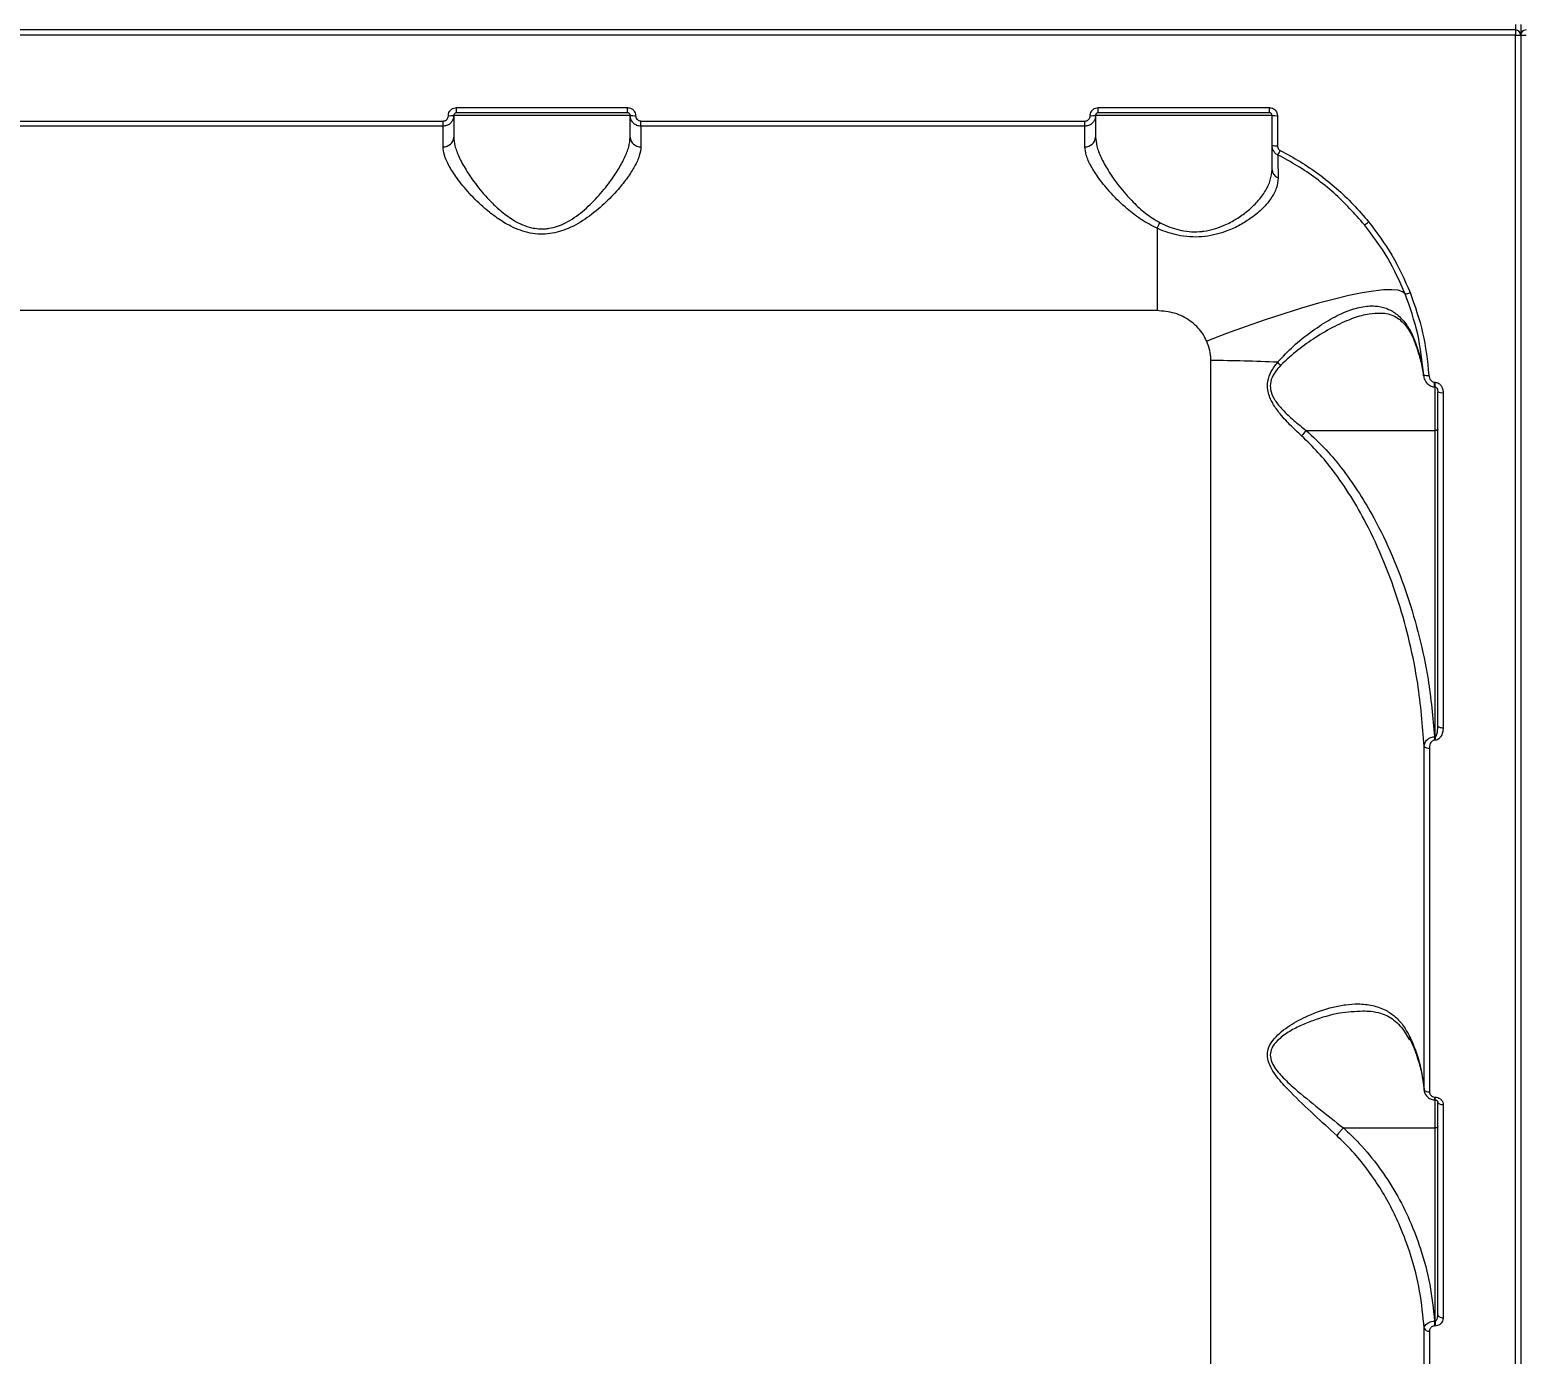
# Model space of a CAD drawing. Header units: millimetres. Extents: x -8327 to 9087, y -6583 to 5996.
# Drawn here: x -1078.8 to -799, y -2454.7 to -2207.1 of the extents above; entities that cross this region are included whole.
import ezdxf

# ---------------------------------------------------------------- set-up
doc = ezdxf.new("R2010")
doc.units = ezdxf.units.MM
for name, color, linetype in [('DIKOM_ОБЪЕКТ', 7, 'Continuous'), ('DIKOM_РАЗМЕР_ЗОНА', 7, 'Continuous'), ('DIKOM_РАЗМЕР_ОБЪЕКТА', 7, 'Continuous')]:
    doc.layers.add(name, color=color, linetype=linetype)
doc.styles.add('style1', font='arial.ttf', dxfattribs={"width": 0.8})
doc.dimstyles.new('1-50', dxfattribs={"dimtxt": 300, "dimasz": 200, "dimexe": 100, "dimexo": 0, "dimgap": 100, "dimtad": 1, "dimtxsty": 'style1', "dimcen": 200, "dimclrd": 7, "dimclre": 7, "dimclrt": 7, "dimadec": 1, "dimazin": 2, "dimtfac": 1, "dimtmove": 0, "dimatfit": 2, "dimfxl": 0, "dimlwd": 25, "dimlwe": 18, "dimarcsym": 0})

# ---------------------------------------------------------------- blocks, each defined once
blk = doc.blocks.new('*D9')
at = {"layer": 'Defpoints', "color": 0, "transparency": 16777216}
for p in [(7087.37, 843.9), (-4957.59, 227.93), (7087.37, -4838.64)]:
    blk.add_point(p, dxfattribs=at)
at = {"layer": 'DIKOM_РАЗМЕР_ОБЪЕКТА', "color": 7, "lineweight": 18, "transparency": 16777216}
for p, q in [((7087.37, 843.9), (7087.37, -4938.64)), ((-4957.59, 227.93), (-4957.59, -4938.64))]:
    blk.add_line(p, q, dxfattribs=at)
at = {"layer": 'DIKOM_РАЗМЕР_ОБЪЕКТА', "color": 7, "lineweight": 25, "transparency": 16777216}
blk.add_line((-4757.59, -4838.64), (6887.37, -4838.64), dxfattribs=at)
at = {"layer": 'DIKOM_РАЗМЕР_ОБЪЕКТА', "color": 7, "transparency": 16777216}
for points in [[(-4757.59, -4805.31), (-4757.59, -4871.97), (-4957.59, -4838.64)], [(6887.37, -4805.31), (6887.37, -4871.97), (7087.37, -4838.64)]]:
    blk.add_solid(points, dxfattribs=at)
at = {"layer": 'DIKOM_РАЗМЕР_ОБЪЕКТА', "color": 7, "transparency": 16777216, "insert": (4098.94, -4585.47), "char_height": 300, "attachment_point": 5, "style": 'style1'}
blk.add_mtext('12040', dxfattribs=at)
blk = doc.blocks.new('*D10')
at = {"layer": 'Defpoints', "color": 0, "transparency": 16777216}
for p in [(-465.57, 4500.84), (-6842.48, -4044.98), (-465.57, -4044.98)]:
    blk.add_point(p, dxfattribs=at)
at = {"layer": 'DIKOM_РАЗМЕР_ОБЪЕКТА', "color": 7, "lineweight": 18, "transparency": 16777216}
for p, q in [((-465.57, 4500.84), (-6942.48, 4500.84)), ((-465.57, -4044.98), (-6942.48, -4044.98))]:
    blk.add_line(p, q, dxfattribs=at)
at = {"layer": 'DIKOM_РАЗМЕР_ОБЪЕКТА', "color": 7, "lineweight": 25, "transparency": 16777216}
blk.add_line((-6842.48, 4300.84), (-6842.48, -3844.98), dxfattribs=at)
at = {"layer": 'DIKOM_РАЗМЕР_ОБЪЕКТА', "color": 7, "transparency": 16777216}
for points in [[(-6875.82, 4300.84), (-6809.15, 4300.84), (-6842.48, 4500.84)], [(-6875.82, -3844.98), (-6809.15, -3844.98), (-6842.48, -4044.98)]]:
    blk.add_solid(points, dxfattribs=at)
at = {"layer": 'DIKOM_РАЗМЕР_ОБЪЕКТА', "color": 7, "transparency": 16777216, "insert": (-7095.66, 227.93), "char_height": 300, "attachment_point": 5, "rotation": 90, "style": 'style1'}
blk.add_mtext('8550', dxfattribs=at)
blk = doc.blocks.new('*D11')
at = {"layer": 'Defpoints', "color": 0, "transparency": 16777216}
for p in [(-800.04, 5995.67), (-7876.63, -5539.81), (-800.04, -5539.81)]:
    blk.add_point(p, dxfattribs=at)
at = {"layer": 'DIKOM_РАЗМЕР_ЗОНА', "color": 7, "lineweight": 18, "transparency": 16777216}
for p, q in [((-800.04, 5995.67), (-7976.63, 5995.67)), ((-800.04, -5539.81), (-7976.63, -5539.81))]:
    blk.add_line(p, q, dxfattribs=at)
at = {"layer": 'DIKOM_РАЗМЕР_ЗОНА', "color": 7, "lineweight": 25, "transparency": 16777216}
blk.add_line((-7876.63, 5795.67), (-7876.63, -5339.81), dxfattribs=at)
at = {"layer": 'DIKOM_РАЗМЕР_ЗОНА', "color": 7, "transparency": 16777216}
for points in [[(-7909.96, 5795.67), (-7843.29, 5795.67), (-7876.63, 5995.67)], [(-7909.96, -5339.81), (-7843.29, -5339.81), (-7876.63, -5539.81)]]:
    blk.add_solid(points, dxfattribs=at)
at = {"layer": 'DIKOM_РАЗМЕР_ЗОНА', "color": 7, "transparency": 16777216, "insert": (-8129.8, 227.93), "char_height": 300, "attachment_point": 5, "rotation": 90, "style": 'style1'}
blk.add_mtext('11550', dxfattribs=at)
blk = doc.blocks.new('*D12')
at = {"layer": 'Defpoints', "color": 0, "transparency": 16777216}
for p in [(-6501.58, 227.93), (9087.37, 227.93), (9087.37, -6483.3)]:
    blk.add_point(p, dxfattribs=at)
at = {"layer": 'DIKOM_РАЗМЕР_ЗОНА', "color": 7, "lineweight": 18, "transparency": 16777216}
for p, q in [((-6501.58, 227.93), (-6501.58, -6583.3)), ((9087.37, 227.93), (9087.37, -6583.3))]:
    blk.add_line(p, q, dxfattribs=at)
at = {"layer": 'DIKOM_РАЗМЕР_ЗОНА', "color": 7, "lineweight": 25, "transparency": 16777216}
blk.add_line((-6301.58, -6483.3), (8887.37, -6483.3), dxfattribs=at)
at = {"layer": 'DIKOM_РАЗМЕР_ЗОНА', "color": 7, "transparency": 16777216}
for points in [[(-6301.58, -6449.97), (-6301.58, -6516.64), (-6501.58, -6483.3)], [(8887.37, -6449.97), (8887.37, -6516.64), (9087.37, -6483.3)]]:
    blk.add_solid(points, dxfattribs=at)
at = {"layer": 'DIKOM_РАЗМЕР_ЗОНА', "color": 7, "transparency": 16777216, "insert": (2981.2, -6230.13), "char_height": 300, "attachment_point": 5, "style": 'style1'}
blk.add_mtext('15500', dxfattribs=at)

msp = doc.modelspace()

# ---------------------------------------------------------------- linework, layer by layer
at = {"layer": 'DIKOM_ОБЪЕКТ', "color": 7, "linetype": 'Continuous', "lineweight": 15}
for p, q in [((-801.039, -2207.072), (-1285.039, -2207.072)), ((-801.039, -2206.069), (-801.039, -2207.072)), ((-801.039, -2207.072), (-801.039, -2208.074)), ((-800.039, -2206.071), (-800.039, -2208.072)), ((-801.039, -2208.074), (-1285.039, -2208.074)), ((-801.039, -2627.071), (-801.039, -2208.074)), ((-800.039, -2208.072), (-800.039, -2626.072)), ((-999.54, -2223.072), (-999.54, -2227.122)), ((-966.54, -2223.072), (-999.54, -2223.072)), ((-999.039, -2221.606), (-967.039, -2221.606)), ((-999.039, -2222.571), (-999.039, -2221.606)), ((-967.039, -2222.571), (-999.039, -2222.571)), ((-967.039, -2222.571), (-967.039, -2221.606)), ((-966.54, -2227.122), (-966.54, -2223.072)), ((-879.539, -2223.072), (-879.539, -2227.122)), ((-846.539, -2223.072), (-879.539, -2223.072)), ((-879.039, -2221.606), (-847.039, -2221.606)), ((-879.039, -2222.571), (-879.039, -2221.606)), ((-847.039, -2222.571), (-879.039, -2222.571)), ((-847.039, -2222.571), (-847.039, -2221.606)), ((-846.539, -2228.684), (-846.539, -2223.072)), ((-845.539, -2223.11), (-845.539, -2228.736)), ((-1084.539, -2224.112), (-1001.539, -2224.112)), ((-1001.539, -2225.071), (-1084.539, -2225.071)), ((-1001.539, -2225.071), (-1001.539, -2224.112)), ((-1001.539, -2228.929), (-1001.539, -2225.071)), ((-964.539, -2224.112), (-881.539, -2224.112)), ((-964.539, -2225.071), (-964.539, -2224.112)), ((-964.539, -2225.071), (-964.539, -2228.929)), ((-881.539, -2225.071), (-964.539, -2225.071)), ((-881.539, -2225.071), (-881.539, -2224.112)), ((-881.539, -2228.929), (-881.539, -2225.071)), ((-868.04, -2244.165), (-868.04, -2259.574)), ((-868.04, -2259.574), (-1218.039, -2259.574)), ((-819.937, -2265.222), (-819.927, -2265.245)), ((-857.989, -2589.072), (-857.989, -2268.919)), ((-816.134, -2272.975), (-816.039, -2272.975)), ((-816.134, -2273.818), (-816.134, -2272.975)), ((-816.134, -2273.818), (-816.039, -2273.818)), ((-816.039, -2273.818), (-816.039, -2272.975)), ((-816.039, -2281.988), (-816.039, -2273.808)), ((-815.539, -2337.272), (-815.539, -2274.756)), ((-814.539, -2274.917), (-814.539, -2337.583)), ((-840.152, -2281.988), (-816.039, -2281.988)), ((-816.039, -2339.277), (-816.039, -2281.988)), ((-818.097, -2405.266), (-818.097, -2341.087)), ((-817.099, -2341.383), (-817.099, -2405.705)), ((-816.161, -2339.277), (-816.039, -2339.277)), ((-816.161, -2339.277), (-816.161, -2339.924)), ((-816.039, -2339.924), (-816.161, -2339.924)), ((-816.039, -2339.277), (-816.039, -2339.924)), ((-818.163, -2404.976), (-818.129, -2405.4)), ((-816.072, -2406.677), (-816.039, -2406.677)), ((-816.072, -2407.202), (-816.072, -2406.677)), ((-816.072, -2407.202), (-816.039, -2407.202)), ((-816.039, -2407.202), (-816.039, -2406.677)), ((-816.039, -2412.424), (-816.039, -2407.2)), ((-815.539, -2447.383), (-815.539, -2407.615)), ((-814.539, -2408.093), (-814.539, -2447.957)), ((-833.199, -2412.424), (-816.039, -2412.424)), ((-816.039, -2448.579), (-816.039, -2412.424)), ((-818.097, -2515.739), (-818.097, -2449.907)), ((-817.099, -2450.444), (-817.099, -2516.421)), ((-816.143, -2448.579), (-816.039, -2448.579)), ((-816.143, -2448.579), (-816.143, -2449.478)), ((-816.039, -2449.478), (-816.143, -2449.478)), ((-816.039, -2448.579), (-816.039, -2449.478))]:
    msp.add_line(p, q, dxfattribs=at)
at = {"layer": 'DIKOM_ОБЪЕКТ', "color": 7, "linetype": 'Continuous', "lineweight": 15, "flags": 128}
for points in [[(-821.646, -2256.456), (-822.123, -2256.041), (-822.962, -2255.777), (-824.155, -2255.668), (-825.689, -2255.714), (-827.549, -2255.914), (-829.717, -2256.266), (-832.172, -2256.768), (-834.89, -2257.414), (-837.843, -2258.198), (-841.002, -2259.112), (-844.336, -2260.147), (-847.813, -2261.293), (-851.398, -2262.538), (-855.055, -2263.871), (-858.749, -2265.277)], [(-819.993, -2264.893), (-819.963, -2265.145), (-819.937, -2265.222)], [(-815.539, -2281.823), (-815.549, -2281.855), (-815.577, -2281.886), (-815.624, -2281.915), (-815.686, -2281.94), (-815.762, -2281.96), (-815.848, -2281.976), (-815.942, -2281.985), (-816.039, -2281.988)], [(-815.539, -2337.272), (-815.52, -2337.333), (-815.463, -2337.391), (-815.371, -2337.445), (-815.246, -2337.492), (-815.095, -2337.531), (-814.922, -2337.56), (-814.735, -2337.577), (-814.539, -2337.583)], [(-818.097, -2405.266), (-818.066, -2405.353), (-818.001, -2405.436), (-817.904, -2405.512), (-817.78, -2405.578), (-817.632, -2405.632), (-817.465, -2405.672), (-817.285, -2405.696), (-817.099, -2405.705)], [(-815.539, -2407.615), (-815.52, -2407.708), (-815.463, -2407.798), (-815.371, -2407.881), (-815.246, -2407.953), (-815.095, -2408.013), (-814.922, -2408.057), (-814.735, -2408.084), (-814.539, -2408.093)], [(-815.539, -2412.263), (-815.549, -2412.294), (-815.577, -2412.324), (-815.624, -2412.352), (-815.686, -2412.377), (-815.762, -2412.397), (-815.848, -2412.412), (-815.942, -2412.421), (-816.039, -2412.424)], [(-815.539, -2447.383), (-815.52, -2447.495), (-815.463, -2447.603), (-815.371, -2447.702), (-815.246, -2447.789), (-815.095, -2447.86), (-814.922, -2447.913), (-814.735, -2447.946), (-814.539, -2447.957)]]:
    msp.add_lwpolyline(points, dxfattribs=at)
at = {"layer": 'DIKOM_ОБЪЕКТ', "color": 7, "linetype": 'Continuous', "lineweight": 15}
for centre, radius, start, end in [((-801.039, -2208.072), 1, 0, 90), ((-799.039, -2208.072), 1, 90, 180), ((-800.8, -2098.956), 109.118, 269.87409, 270.39914), ((-799.279, -2098.903), 109.171, 269.60098, 270.12583), ((-1000.292, -2216.464), 6.651, 267.87032, 276.49919), ((-965.786, -2216.455), 6.66, 263.50608, 272.12544), ((-880.292, -2216.461), 6.653, 267.87182, 276.4977), ((-845.787, -2216.464), 6.651, 263.50081, 272.12968), ((-1001.448, -2227.021), 1.911, 267.24588, 356.96059), ((-964.631, -2227.02), 1.911, 183.04956, 272.75077), ((-881.448, -2227.02), 1.911, 267.24923, 356.95044), ((-845.787, -2223.841), 4.902, 261.17614, 272.90011), ((-853.548, -2225.557), 9.476, 328.78391, 334.54463), ((-844.78, -2233.117), 1.761, 181.82358, 248.87289), ((-874.407, -2240.208), 7.496, 328.14399, 337.14773), ((-830.888, -2240.371), 3.541, 297.42811, 312.82021), ((-821.802, -2254.081), 2.38, 273.7714, 297.09746), ((-857.876, -2505.471), 236.552, 87.004, 90.0276), ((-841.308, -2264.771), 6.137, 226.76814, 234.31765), ((-817.562, -2269.742), 1.968, 250.85536, 280.24017), ((-814.782, -2273.245), 1.69, 243.37366, 278.26472), ((-834.056, -2287.938), 8.519, 135.69649, 144.62112), ((-817.302, -2340.239), 1.162, 226.86219, 280.03863), ((-817.249, -2449.528), 0.928, 204.07489, 279.31053)]:
    msp.add_arc(centre, radius, start, end, dxfattribs=at)
for points, knots in [([(-999.54, -2223.072), (-999.549, -2223.22), (-999.574, -2223.591), (-999.814, -2224.154), (-1000.266, -2224.661), (-1000.865, -2225.005), (-1001.315, -2225.049), (-1001.539, -2225.071)], [0, 0, 0, 0, 0.1416778, 0.3563515, 0.5709098, 0.7854495, 1, 1, 1, 1]), ([(-1001.539, -2224.112), (-1001.427, -2224.101), (-1001.202, -2224.079), (-1000.903, -2223.906), (-1000.677, -2223.652), (-1000.557, -2223.37), (-1000.544, -2223.184), (-1000.539, -2223.11)], [0, 0, 0, 0, 0.2141938, 0.428527, 0.6431807, 0.8580708, 1, 1, 1, 1]), ([(-1000.539, -2223.11), (-1000.532, -2222.999), (-1000.514, -2222.719), (-1000.334, -2222.296), (-999.995, -2221.915), (-999.545, -2221.656), (-999.208, -2221.623), (-999.039, -2221.606)], [0, 0, 0, 0, 0.1419004, 0.3567374, 0.5712815, 0.7856945, 1, 1, 1, 1]), ([(-999.039, -2222.571), (-999.096, -2222.577), (-999.208, -2222.588), (-999.358, -2222.674), (-999.471, -2222.801), (-999.531, -2222.942), (-999.537, -2223.035), (-999.54, -2223.072)], [0, 0, 0, 0, 0.2139424, 0.42817, 0.642798, 0.8578378, 1, 1, 1, 1]), ([(-967.039, -2221.606), (-966.929, -2221.613), (-966.651, -2221.632), (-966.229, -2221.812), (-965.848, -2222.152), (-965.589, -2222.602), (-965.556, -2222.941), (-965.539, -2223.11)], [0, 0, 0, 0, 0.1406827, 0.355097, 0.5698206, 0.7848477, 1, 1, 1, 1]), ([(-966.54, -2223.072), (-966.545, -2223.015), (-966.556, -2222.903), (-966.642, -2222.753), (-966.769, -2222.64), (-966.91, -2222.58), (-967.003, -2222.574), (-967.039, -2222.571)], [0, 0, 0, 0, 0.2155692, 0.4306888, 0.6452116, 0.8596292, 1, 1, 1, 1]), ([(-964.539, -2225.071), (-964.686, -2225.062), (-965.057, -2225.038), (-965.62, -2224.799), (-966.128, -2224.346), (-966.473, -2223.747), (-966.517, -2223.297), (-966.54, -2223.072)], [0, 0, 0, 0, 0.1407127, 0.3554741, 0.5703045, 0.7851686, 1, 1, 1, 1]), ([(-965.539, -2223.11), (-965.528, -2223.222), (-965.506, -2223.448), (-965.334, -2223.748), (-965.08, -2223.975), (-964.799, -2224.095), (-964.613, -2224.107), (-964.539, -2224.112)], [0, 0, 0, 0, 0.215057, 0.4302044, 0.6449277, 0.8594091, 1, 1, 1, 1]), ([(-879.539, -2223.072), (-879.549, -2223.22), (-879.574, -2223.592), (-879.814, -2224.154), (-880.266, -2224.661), (-880.865, -2225.005), (-881.315, -2225.049), (-881.539, -2225.071)], [0, 0, 0, 0, 0.1416737, 0.3563702, 0.5709223, 0.7854557, 1, 1, 1, 1]), ([(-881.539, -2224.112), (-881.427, -2224.101), (-881.202, -2224.079), (-880.903, -2223.906), (-880.677, -2223.652), (-880.556, -2223.37), (-880.544, -2223.184), (-880.539, -2223.11)], [0, 0, 0, 0, 0.2143209, 0.4286312, 0.643161, 0.858086, 1, 1, 1, 1]), ([(-880.539, -2223.11), (-880.532, -2222.999), (-880.514, -2222.719), (-880.334, -2222.296), (-879.994, -2221.915), (-879.545, -2221.656), (-879.208, -2221.623), (-879.039, -2221.606)], [0, 0, 0, 0, 0.1419089, 0.3567202, 0.5713445, 0.7856817, 1, 1, 1, 1]), ([(-879.039, -2222.571), (-879.096, -2222.577), (-879.208, -2222.588), (-879.358, -2222.674), (-879.471, -2222.801), (-879.531, -2222.942), (-879.537, -2223.035), (-879.539, -2223.072)], [0, 0, 0, 0, 0.21396321, 0.42794626, 0.64279661, 0.85785744, 1, 1, 1, 1]), ([(-847.039, -2221.606), (-846.929, -2221.613), (-846.651, -2221.632), (-846.229, -2221.812), (-845.848, -2222.152), (-845.589, -2222.602), (-845.556, -2222.941), (-845.539, -2223.11)], [0, 0, 0, 0, 0.14058972, 0.35510992, 0.56984552, 0.78483558, 1, 1, 1, 1]), ([(-846.539, -2223.072), (-846.545, -2223.015), (-846.556, -2222.903), (-846.642, -2222.753), (-846.769, -2222.64), (-846.91, -2222.58), (-847.003, -2222.574), (-847.039, -2222.571)], [0, 0, 0, 0, 0.2155809, 0.4307122, 0.6454732, 0.8596216, 1, 1, 1, 1]), ([(-964.539, -2228.929), (-964.601, -2229.474), (-964.726, -2230.583), (-965.649, -2232.556), (-967.002, -2234.685), (-968.874, -2237.053), (-971.336, -2239.631), (-974.412, -2242.201), (-977.829, -2244.245), (-980.941, -2245.191), (-983.386, -2245.321), (-985.255, -2245.105), (-987.101, -2244.584), (-989.206, -2243.668), (-991.463, -2242.283), (-994.103, -2240.202), (-996.71, -2237.635), (-998.919, -2234.934), (-1000.464, -2232.508), (-1001.372, -2230.52), (-1001.487, -2229.428), (-1001.539, -2228.929)], [0, 0, 0, 0, 0.0545811, 0.11103, 0.1659451, 0.222013, 0.2890724, 0.3579612, 0.4226739, 0.4774033, 0.5047508, 0.5330999, 0.5623547, 0.5923836, 0.6398902, 0.6885844, 0.7592845, 0.8320599, 0.8901608, 0.9498688, 1, 1, 1, 1]), ([(-999.54, -2227.122), (-999.492, -2227.646), (-999.391, -2228.782), (-998.588, -2230.863), (-997.233, -2233.376), (-995.264, -2236.222), (-992.969, -2238.895), (-990.592, -2241.11), (-988.6, -2242.561), (-986.693, -2243.546), (-984.761, -2244.2), (-983.03, -2244.345), (-981.408, -2244.153), (-980.123, -2243.827), (-977.932, -2242.881), (-975.334, -2241.045), (-972.607, -2238.364), (-970.427, -2235.681), (-968.744, -2233.18), (-967.549, -2230.97), (-966.714, -2228.887), (-966.598, -2227.716), (-966.54, -2227.122)], [0, 0, 0, 0, 0.0507139, 0.109915, 0.1707248, 0.2426534, 0.316474, 0.36375, 0.4119883, 0.4400461, 0.4688597, 0.510099, 0.5210856, 0.5468175, 0.5734092, 0.6369336, 0.7046138, 0.7741509, 0.8302498, 0.8873305, 0.9428806, 1, 1, 1, 1]), ([(-868.04, -2244.165), (-869.062, -2243.643), (-871.112, -2242.596), (-873.956, -2240.319), (-876.661, -2237.705), (-878.882, -2234.98), (-880.435, -2232.563), (-881.366, -2230.545), (-881.484, -2229.443), (-881.539, -2228.929)], [0, 0, 0, 0, 0.1281467, 0.2567353, 0.4268148, 0.5968785, 0.7373083, 0.8775729, 1, 1, 1, 1]), ([(-879.539, -2227.122), (-879.49, -2227.662), (-879.384, -2228.818), (-878.557, -2230.929), (-877.186, -2233.451), (-875.205, -2236.304), (-872.824, -2239.035), (-870.285, -2241.428), (-868.436, -2242.551), (-867.499, -2243.12)], [0, 0, 0, 0, 0.1227086, 0.2624646, 0.4060131, 0.5749233, 0.7482598, 0.8723669, 1, 1, 1, 1]), ([(-845.443, -2230.469), (-845.495, -2230.44), (-845.744, -2230.306), (-846.127, -2229.958), (-846.473, -2229.36), (-846.517, -2228.91), (-846.539, -2228.684)], [0, 0, 0, 0, 0.08056487, 0.38705533, 0.69351296, 1, 1, 1, 1]), ([(-846.539, -2233.173), (-846.539, -2232.327), (-846.539, -2230.585), (-846.539, -2229.01), (-846.539, -2228.794), (-846.539, -2228.684)], [0, 0, 0, 0, 0.31751384, 0.65391583, 1, 1, 1, 1]), ([(-845.539, -2228.736), (-845.528, -2228.849), (-845.506, -2229.075), (-845.334, -2229.374), (-845.142, -2229.548), (-845.017, -2229.616), (-844.991, -2229.63)], [0, 0, 0, 0, 0.3067173, 0.6132765, 0.919495, 1, 1, 1, 1]), ([(-845.443, -2230.469), (-845.442, -2230.565), (-845.439, -2230.76), (-845.43, -2232.167), (-845.421, -2233.648), (-845.416, -2234.512), (-845.414, -2234.76)], [0, 0, 0, 0, 0.3362357, 0.6822368, 0.9087908, 1, 1, 1, 1]), ([(-829.256, -2243.514), (-831.095, -2241.454), (-833.88, -2238.331), (-838.268, -2234.838), (-841.755, -2232.448), (-844.226, -2231.122), (-845.443, -2230.469)], [0, 0, 0, 0, 0.3951597, 0.5986673, 0.8021726, 1, 1, 1, 1]), ([(-844.991, -2229.63), (-843.75, -2230.299), (-841.266, -2231.636), (-837.768, -2234.024), (-834.439, -2236.699), (-831.303, -2239.663), (-829.421, -2241.867), (-828.48, -2242.969)], [0, 0, 0, 0, 0.197686, 0.395392, 0.5930936, 0.7965477, 1, 1, 1, 1]), ([(-845.414, -2234.76), (-845.474, -2235.374), (-845.596, -2236.62), (-846.601, -2238.534), (-848.178, -2240.443), (-850.176, -2242.136), (-852.468, -2243.584), (-854.684, -2244.62), (-856.928, -2245.341), (-859.071, -2245.75), (-861.351, -2245.858), (-864.196, -2245.558), (-866.446, -2244.864), (-867.826, -2244.259), (-868.04, -2244.165)], [0, 0, 0, 0, 0.1084795, 0.2202176, 0.3276476, 0.4383057, 0.5237981, 0.6115037, 0.6745086, 0.7390853, 0.8027676, 0.8688907, 0.9797249, 1, 1, 1, 1]), ([(-867.499, -2243.12), (-867.303, -2243.218), (-866.048, -2243.846), (-864.064, -2244.546), (-861.561, -2244.863), (-860.152, -2244.814), (-858.723, -2244.633), (-857.279, -2244.313), (-855.217, -2243.55), (-853.147, -2242.447), (-851.035, -2240.938), (-849.155, -2239.148), (-847.688, -2237.164), (-846.726, -2235.142), (-846.602, -2233.836), (-846.539, -2233.173)], [0, 0, 0, 0, 0.0200994, 0.1287264, 0.1852701, 0.2440017, 0.2548622, 0.3167944, 0.3805872, 0.4664196, 0.554629, 0.6638215, 0.7761631, 0.8865576, 1, 1, 1, 1]), ([(-821.646, -2256.456), (-822.654, -2254.184), (-824.693, -2249.586), (-827.723, -2245.554), (-829.256, -2243.514)], [0, 0, 0, 0, 0.494165, 1, 1, 1, 1]), ([(-828.48, -2242.969), (-826.951, -2245.005), (-823.856, -2249.125), (-821.772, -2253.823), (-820.718, -2256.2)], [0, 0, 0, 0, 0.4941816, 1, 1, 1, 1]), ([(-818.207, -2271.601), (-818.478, -2269.047), (-819.025, -2263.875), (-820.765, -2258.949), (-821.646, -2256.456)], [0, 0, 0, 0, 0.4938567, 1, 1, 1, 1]), ([(-820.718, -2256.2), (-819.84, -2258.685), (-818.06, -2263.718), (-817.497, -2269.004), (-817.212, -2271.679)], [0, 0, 0, 0, 0.4938437, 1, 1, 1, 1]), ([(-858.749, -2265.277), (-859.016, -2264.758), (-859.765, -2263.304), (-861.771, -2261.379), (-864.72, -2259.863), (-866.926, -2259.671), (-868.04, -2259.574)], [0, 0, 0, 0, 0.15295009, 0.42836238, 0.71143665, 1, 1, 1, 1]), ([(-845.512, -2269.242), (-844.539, -2268.195), (-842.59, -2266.097), (-839.293, -2263.541), (-835.988, -2261.313), (-832.787, -2259.708), (-829.865, -2258.8), (-827.362, -2258.599), (-825.187, -2259.049), (-823.319, -2260.052), (-821.687, -2261.7), (-820.617, -2263.435), (-820.114, -2264.61), (-819.993, -2264.893)], [0, 0, 0, 0, 0.1036823, 0.2075454, 0.3205751, 0.433543, 0.5338134, 0.6340024, 0.7184903, 0.8029113, 0.8879588, 0.9729289, 1, 1, 1, 1]), ([(-826.297, -2260.092), (-826.98, -2260.104), (-828.591, -2260.131), (-831.448, -2260.967), (-834.824, -2262.438), (-838.307, -2264.491), (-841.758, -2266.864), (-843.838, -2268.786), (-844.888, -2269.756)], [0, 0, 0, 0, 0.1225441, 0.2885957, 0.4728273, 0.6613441, 0.829097, 1, 1, 1, 1]), ([(-826.301, -2260.061), (-826.127, -2260.053), (-825.484, -2260.026), (-824.513, -2260.247), (-823.403, -2260.703), (-822.443, -2261.397), (-821.561, -2262.313), (-820.778, -2263.474), (-820.23, -2264.475), (-819.993, -2265.117), (-819.944, -2265.25)], [0, 0, 0, 0, 0.062286, 0.2308132, 0.4062703, 0.5534185, 0.6922712, 0.8399804, 0.9668774, 1, 1, 1, 1]), ([(-857.989, -2268.919), (-857.99, -2268.861), (-857.994, -2268.221), (-858.122, -2266.967), (-858.537, -2265.848), (-858.749, -2265.277)], [0, 0, 0, 0, 0.0467806, 0.5142543, 1, 1, 1, 1]), ([(-819.993, -2264.893), (-819.625, -2265.872), (-818.798, -2268.072), (-818.418, -2270.342), (-818.207, -2271.601)], [0, 0, 0, 0, 0.445122, 1, 1, 1, 1]), ([(-819.989, -2265.24), (-819.9, -2265.455), (-819.438, -2266.564), (-818.824, -2268.612), (-818.373, -2270.581), (-818.266, -2271.637), (-818.254, -2271.76)], [0, 0, 0, 0, 0.1011393, 0.5220013, 0.9441668, 1, 1, 1, 1]), ([(-841.002, -2283.006), (-841.737, -2282.32), (-843.216, -2280.941), (-845.126, -2278.843), (-846.631, -2276.697), (-847.429, -2274.668), (-847.4, -2272.647), (-846.722, -2270.855), (-845.926, -2269.795), (-845.512, -2269.242)], [0, 0, 0, 0, 0.1836429, 0.3692304, 0.5090724, 0.6522063, 0.7508571, 0.870213, 1, 1, 1, 1]), ([(-844.888, -2269.756), (-845.321, -2270.24), (-846.138, -2271.155), (-846.869, -2272.754), (-846.899, -2274.477), (-846.409, -2275.623), (-845.648, -2276.87), (-844.458, -2278.3), (-842.47, -2280.165), (-840.925, -2281.38), (-840.152, -2281.988)], [0, 0, 0, 0, 0.129791, 0.2451229, 0.3384593, 0.4557811, 0.4772229, 0.6177221, 0.808685, 1, 1, 1, 1]), ([(-818.184, -2271.75), (-818.182, -2271.79), (-818.166, -2272.14), (-817.923, -2272.721), (-817.423, -2273.362), (-816.81, -2273.713), (-816.353, -2273.854), (-816.136, -2273.817), (-816.132, -2273.816)], [0, 0, 0, 0, 0.03751044, 0.33208546, 0.57514871, 0.79238499, 0.9964249, 1, 1, 1, 1]), ([(-817.212, -2271.679), (-817.187, -2271.845), (-817.138, -2272.172), (-816.908, -2272.575), (-816.623, -2272.838), (-816.358, -2272.959), (-816.196, -2272.971), (-816.134, -2272.975)], [0, 0, 0, 0, 0.2734652, 0.53935711, 0.73867307, 0.89898251, 1, 1, 1, 1]), ([(-816.1, -2273.829), (-816.084, -2273.825), (-816.054, -2273.816), (-816.002, -2273.821), (-815.934, -2273.845), (-815.82, -2273.926), (-815.674, -2274.123), (-815.555, -2274.417), (-815.557, -2274.649), (-815.558, -2274.757)], [0, 0, 0, 0, 0.041441, 0.0759938, 0.1212286, 0.2247756, 0.4218948, 0.7317307, 1, 1, 1, 1]), ([(-816.039, -2272.975), (-815.93, -2272.985), (-815.676, -2273.006), (-815.286, -2273.207), (-814.901, -2273.596), (-814.601, -2274.19), (-814.561, -2274.666), (-814.539, -2274.917)], [0, 0, 0, 0, 0.120533, 0.2783607, 0.4705639, 0.7207736, 1, 1, 1, 1]), ([(-840.152, -2281.988), (-838.898, -2283.158), (-836.388, -2285.499), (-833.113, -2289.506), (-830.136, -2293.772), (-827.021, -2299.072), (-823.962, -2305.404), (-821.134, -2312.865), (-818.911, -2320.574), (-817.046, -2329.395), (-816.483, -2335.675), (-816.161, -2339.277)], [0, 0, 0, 0, 0.0792661, 0.1585936, 0.2405883, 0.322609, 0.4472325, 0.5718947, 0.6998618, 0.8278382, 1, 1, 1, 1]), ([(-818.097, -2341.087), (-818.405, -2337.151), (-818.916, -2330.624), (-820.732, -2321.64), (-822.808, -2314.039), (-825.5, -2306.549), (-828.541, -2299.939), (-831.764, -2294.251), (-834.768, -2289.867), (-837.834, -2286.081), (-839.943, -2284.034), (-841.002, -2283.006)], [0, 0, 0, 0, 0.186751, 0.3097306, 0.4327042, 0.5585135, 0.6842859, 0.7740102, 0.8643107, 0.931895, 1, 1, 1, 1]), ([(-816.039, -2339.277), (-816.022, -2339.275), (-815.984, -2339.27), (-815.919, -2339.224), (-815.806, -2339.08), (-815.577, -2338.43), (-815.556, -2337.789), (-815.539, -2337.272)], [0, 0, 0, 0, 0.0239745, 0.0534563, 0.1070815, 0.2795248, 1, 1, 1, 1]), ([(-814.539, -2337.583), (-814.561, -2337.888), (-814.602, -2338.475), (-814.909, -2339.2), (-815.298, -2339.65), (-815.67, -2339.881), (-815.916, -2339.91), (-816.039, -2339.924)], [0, 0, 0, 0, 0.3047836, 0.587629, 0.7664839, 0.8828716, 1, 1, 1, 1]), ([(-818.097, -2341.087), (-818.063, -2340.854), (-817.995, -2340.395), (-817.584, -2339.839), (-817.096, -2339.501), (-816.627, -2339.32), (-816.319, -2339.291), (-816.161, -2339.277)], [0, 0, 0, 0, 0.27047936, 0.53358073, 0.71814927, 0.85530698, 1, 1, 1, 1]), ([(-816.161, -2339.924), (-816.241, -2339.933), (-816.4, -2339.951), (-816.635, -2340.097), (-816.876, -2340.378), (-817.062, -2340.829), (-817.087, -2341.193), (-817.099, -2341.383)], [0, 0, 0, 0, 0.1206297, 0.2406049, 0.4168821, 0.6949318, 1, 1, 1, 1]), ([(-834.382, -2413.928), (-835.817, -2412.613), (-838.722, -2409.95), (-842.504, -2406.405), (-845.058, -2403.663), (-846.415, -2401.81), (-847.19, -2400.324), (-847.495, -2398.766), (-847.157, -2397.156), (-846.162, -2395.684), (-844.77, -2394.37), (-842.663, -2392.876), (-839.423, -2391.165), (-835.866, -2389.939), (-832.745, -2389.347), (-830.266, -2389.184), (-827.726, -2389.441), (-825.395, -2390.26), (-823.45, -2391.599), (-821.962, -2393.221), (-821.201, -2394.63), (-820.855, -2395.269)], [0, 0, 0, 0, 0.0913264, 0.1848751, 0.239018, 0.2664367, 0.294654, 0.321055, 0.3475171, 0.3830354, 0.4182934, 0.453632, 0.5268365, 0.6259299, 0.6770942, 0.7282386, 0.7903877, 0.8540595, 0.9046382, 0.9566774, 1, 1, 1, 1]), ([(-829.547, -2390.619), (-830.989, -2390.682), (-834.035, -2390.816), (-838.019, -2392.018), (-841.266, -2393.302), (-843.547, -2394.486), (-845.395, -2395.882), (-846.604, -2397.349), (-846.973, -2398.803), (-846.649, -2400.17), (-845.895, -2401.428), (-845.194, -2402.26), (-844.045, -2403.504), (-841.711, -2405.634), (-837.772, -2408.835), (-834.724, -2411.228), (-833.199, -2412.424)], [0, 0, 0, 0, 0.1289503, 0.2721483, 0.3392675, 0.4064218, 0.4729973, 0.5201631, 0.5541615, 0.5880768, 0.6224442, 0.6570271, 0.6626823, 0.7378995, 0.8689194, 1, 1, 1, 1]), ([(-829.573, -2390.557), (-829.068, -2390.567), (-827.909, -2390.589), (-826.352, -2390.935), (-824.918, -2391.459), (-823.728, -2392.218), (-822.612, -2393.285), (-821.663, -2394.519), (-821.145, -2395.508), (-820.918, -2395.943)], [0, 0, 0, 0, 0.1332456, 0.3055966, 0.4476349, 0.5938016, 0.7432486, 0.887244, 1, 1, 1, 1]), ([(-820.855, -2395.269), (-820.858, -2395.289), (-820.885, -2395.45), (-820.893, -2395.647), (-820.796, -2395.773), (-820.779, -2395.796)], [0, 0, 0, 0, 0.10359508, 0.83650958, 1, 1, 1, 1]), ([(-820.855, -2395.269), (-820.728, -2395.543), (-819.931, -2397.259), (-818.745, -2400.568), (-818.315, -2403.68), (-818.097, -2405.266)], [0, 0, 0, 0, 0.0849876, 0.5334635, 1, 1, 1, 1]), ([(-820.796, -2395.806), (-820.778, -2395.839), (-820.285, -2396.744), (-819.572, -2398.597), (-818.723, -2401.36), (-818.266, -2403.5), (-818.181, -2404.713), (-818.163, -2404.976)], [0, 0, 0, 0, 0.0114418, 0.31036451, 0.61197643, 0.9158093, 1, 1, 1, 1]), ([(-818.087, -2405.381), (-818.088, -2405.396), (-818.102, -2405.65), (-817.906, -2406.144), (-817.454, -2406.735), (-816.797, -2407.134), (-816.304, -2407.17), (-816.072, -2407.187)], [0, 0, 0, 0, 0.015502, 0.2612731, 0.5139088, 0.7710259, 1, 1, 1, 1]), ([(-817.099, -2405.705), (-817.087, -2405.819), (-817.061, -2406.049), (-816.863, -2406.352), (-816.577, -2406.573), (-816.292, -2406.667), (-816.123, -2406.675), (-816.072, -2406.677)], [0, 0, 0, 0, 0.2336508, 0.4674036, 0.6955683, 0.9087561, 1, 1, 1, 1]), ([(-816.04, -2407.205), (-816.015, -2407.205), (-815.945, -2407.204), (-815.834, -2407.235), (-815.716, -2407.294), (-815.615, -2407.388), (-815.547, -2407.501), (-815.55, -2407.577), (-815.551, -2407.615)], [0, 0, 0, 0, 0.0676316, 0.1856063, 0.3242246, 0.5016285, 0.745901, 1, 1, 1, 1]), ([(-816.039, -2406.677), (-815.964, -2406.68), (-815.717, -2406.691), (-815.303, -2406.827), (-814.884, -2407.146), (-814.595, -2407.589), (-814.558, -2407.925), (-814.539, -2408.093)], [0, 0, 0, 0, 0.09312, 0.3039259, 0.5302499, 0.7651969, 1, 1, 1, 1]), ([(-834.382, -2413.928), (-834.355, -2413.88), (-834.266, -2413.725), (-834.04, -2413.39), (-833.666, -2412.911), (-833.357, -2412.587), (-833.203, -2412.425)], [0, 0, 0, 0, 0.1074954, 0.3494425, 0.6747138, 1, 1, 1, 1]), ([(-818.097, -2449.907), (-818.32, -2447.593), (-818.77, -2442.934), (-820.394, -2436.579), (-822.802, -2430.044), (-825.595, -2424.67), (-828.778, -2420.048), (-831.428, -2416.797), (-833.42, -2414.863), (-834.382, -2413.928)], [0, 0, 0, 0, 0.1738712, 0.3501407, 0.4880615, 0.6922763, 0.7971148, 0.9019379, 1, 1, 1, 1]), ([(-833.199, -2412.424), (-833.2, -2412.424), (-833.201, -2412.424), (-833.202, -2412.424), (-833.203, -2412.425), (-833.203, -2412.425)], [0, 0, 0, 0, 0.4566451, 0.8092326, 1, 1, 1, 1]), ([(-833.203, -2412.425), (-832.193, -2413.378), (-829.769, -2415.664), (-826.45, -2419.745), (-823.307, -2424.583), (-820.721, -2429.712), (-818.556, -2435.43), (-816.885, -2441.729), (-816.39, -2446.295), (-816.143, -2448.579)], [0, 0, 0, 0, 0.099979, 0.2399038, 0.3803188, 0.5203818, 0.6601445, 0.8300656, 1, 1, 1, 1]), ([(-816.039, -2448.579), (-816.014, -2448.576), (-815.963, -2448.57), (-815.863, -2448.513), (-815.753, -2448.382), (-815.647, -2448.153), (-815.567, -2447.835), (-815.541, -2447.566), (-815.54, -2447.405), (-815.539, -2447.383)], [0, 0, 0, 0, 0.0552428, 0.1098183, 0.2436293, 0.4175835, 0.6518052, 0.9519429, 1, 1, 1, 1]), ([(-818.097, -2449.907), (-818.095, -2449.882), (-818.085, -2449.708), (-817.967, -2449.406), (-817.638, -2449.057), (-817.208, -2448.803), (-816.703, -2448.628), (-816.331, -2448.595), (-816.143, -2448.579)], [0, 0, 0, 0, 0.0390951, 0.2682835, 0.4663695, 0.6436136, 0.8198871, 1, 1, 1, 1]), ([(-816.143, -2449.478), (-816.237, -2449.486), (-816.426, -2449.502), (-816.678, -2449.625), (-816.888, -2449.81), (-817.045, -2450.069), (-817.096, -2450.294), (-817.099, -2450.425), (-817.099, -2450.444)], [0, 0, 0, 0, 0.1674228, 0.3345566, 0.5091718, 0.7130765, 0.9577387, 1, 1, 1, 1]), ([(-814.539, -2447.957), (-814.54, -2447.985), (-814.544, -2448.192), (-814.627, -2448.548), (-814.88, -2448.959), (-815.212, -2449.249), (-815.603, -2449.44), (-815.894, -2449.466), (-816.039, -2449.478)], [0, 0, 0, 0, 0.0392843, 0.2872431, 0.4952267, 0.6709688, 0.8352974, 1, 1, 1, 1])]:
    msp.add_open_spline(points, degree=3, knots=knots, dxfattribs=at)

# ---------------------------------------------------------------- dimensions: what is measured, and where the dimension line sits
at = {"layer": 'DIKOM_РАЗМЕР_ЗОНА'}
dim = msp.add_linear_dim(base=(-7876.626, -5539.809), p1=(-800.039, 5995.666), p2=(-800.039, -5539.809), angle=90, text='11550', dimstyle='1-50', dxfattribs=at)
dim.commit()
dim.dimension.update_dxf_attribs({"geometry": '*D11', "text_midpoint": (-7876.626, 227.928), "dimtype": 160})
dim = msp.add_linear_dim(base=(9087.366, -6483.303), p1=(-6501.585, 227.929), p2=(9087.366, 227.928), text='15500', dimstyle='1-50', dxfattribs=at)
dim.commit()
dim.dimension.update_dxf_attribs({"geometry": '*D12', "text_midpoint": (2981.198, -6483.303), "dimtype": 160})
at = {"layer": 'DIKOM_РАЗМЕР_ОБЪЕКТА'}
dim = msp.add_linear_dim(base=(-6842.485, -4044.984), p1=(-465.572, 4500.841), p2=(-465.572, -4044.984), angle=90, text='8550', dimstyle='1-50', dxfattribs=at)
dim.commit()
dim.dimension.update_dxf_attribs({"geometry": '*D10', "text_midpoint": (-6842.485, 227.928), "dimtype": 160})
dim = msp.add_linear_dim(base=(7087.366, -4838.641), p1=(-4957.594, 227.929), p2=(7087.366, 843.902), text='12040', dimstyle='1-50', dxfattribs=at)
dim.commit()
dim.dimension.update_dxf_attribs({"geometry": '*D9', "text_midpoint": (4098.945, -4838.641), "dimtype": 160})

doc.saveas('drawing.dxf')
